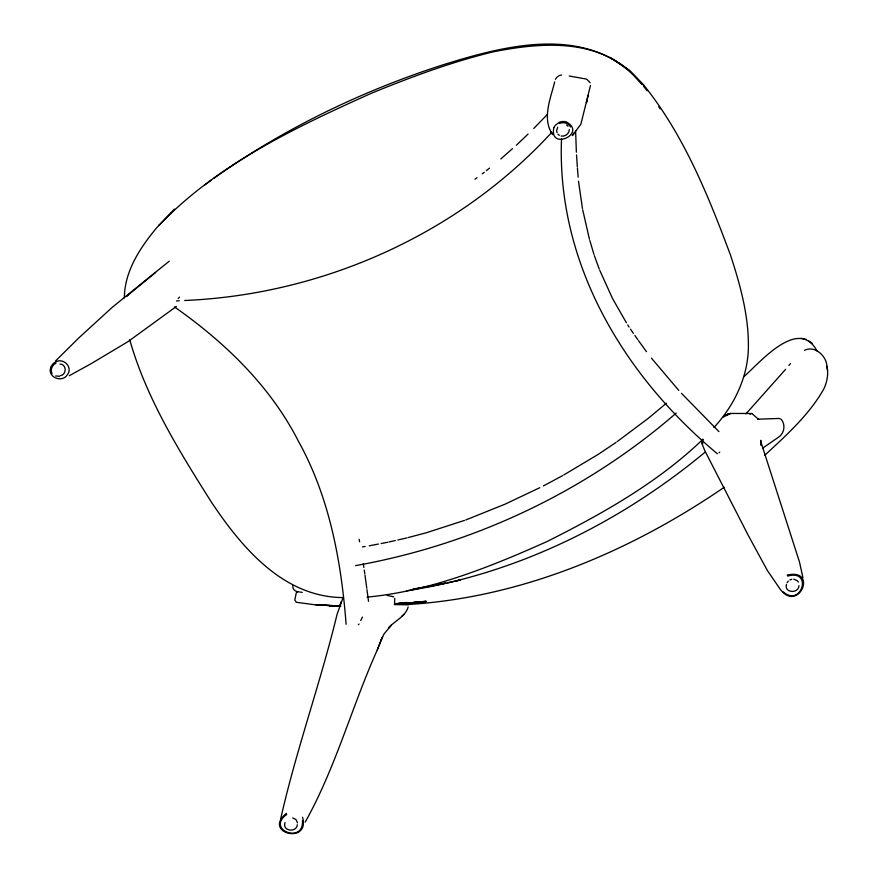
<?xml version="1.0" encoding="UTF-8"?>
<svg xmlns="http://www.w3.org/2000/svg" width="878" height="878" viewBox="0 0 878 878"><rect width="100%" height="100%" fill="white"/><g stroke="black" fill="none" stroke-linecap="round" stroke-linejoin="round"><path stroke-width="1.32" d="M561.514 138.702C556.509 263.685 623.83 375.652 717.392 453.783M124.358 297.861C124.522 271.072 140.228 247.64 156.723 227.72L174.459 209.063M394.518 603.373L394.727 598.379M702.521 440.163L702.18 444.027L704.628 450.326L748.254 535.361L767.394 570.535L780.377 589.467M569.295 129.571C569.339 133.686 565.092 136.847 561.141 136.035M590.51 85.429L580.841 124.281L572.906 134.839M342.969 597.808L336.987 614.644C320.327 683.556 296.018 750.47 280.51 819.635M761.237 442.644L761.083 445.3L760.765 440.317L760.974 443.697L760.886 441.908L799.441 561.832L802.92 577.625M587.064 100.147L586.427 102.649L588.216 95.241M554.687 81.873C550.638 98.424 541.627 118.958 552.712 134.652M408.16 606.994C405.493 616.685 394.65 620.812 388.537 627.924L391.259 625.29L383.982 633.993L379.735 643.662M285.043 822.664C281.937 831.148 296.49 833.079 297.357 824.705M786.479 584.408C783.911 593.034 798.585 593.989 798.969 585.626M381.019 640.413L382.281 637.121L377.299 649.907C351.848 706.56 335.67 767.767 305.193 822.104M377.299 649.907L379.768 643.596M339.588 605.809L341.388 601.463M702.96 439.176L702.18 444.027M359.025 624.049L358.389 624.719M360.726 620.559L362.438 617.069M557.728 127.167L556.608 130.789L556.97 132.6M555.401 79.272L556.564 77.736M787.116 582.641L788.29 581.104M713.946 427.575C733.624 406.086 747.376 378.605 748.352 349.137C749.121 316.914 740.428 285.438 730.485 255.07C708.294 195.662 684.105 135.563 644.134 85.572L629.186 70.284L610.155 57.454M785.656 369.276L745.982 413.834M788.883 365.5L790.485 363.613M178.256 298.498L179.452 297.137M159.236 225.097L159.017 225.328C216.943 164.581 295.491 127.365 371.098 93.397C410.816 77.044 451.281 62.097 493.052 51.879C537.819 42.989 590.532 38.259 628.033 69.549L639.041 80.798M547.246 114.579L533.725 128.495M551.735 132.413C457.998 234.316 322.676 294.602 184.72 300.495M55.501 361.023L78.537 338.173L112.088 307.454L169.202 261.216M702.795 439.417C657.787 482.648 602.56 513.641 547.126 541.496C489.825 567.133 430.088 591.19 367.081 597.128M719.038 452.807L719.74 452.115M743.644 376.86C759.613 363.097 798.387 316.234 817.1 351.079M516.363 145.221L528.084 134.06M764.694 455.353C786.337 435.192 809.154 414.932 823.849 388.888C827.098 381.897 828.689 373.973 826.933 366.345C826.582 355.93 814.696 345.131 804.533 350.3M404.099 614.216L401.762 616.323M500.8 158.951L512.478 148.656M666.413 403.211L648.48 418.169L617.102 441.667M676.225 413.055C585.845 491.636 473.483 544.623 355.645 565.619M155.593 272.41L126.278 296.512L128.375 294.778M486.368 170.639L489.463 168.137M705.1 452.159C619.824 522.937 516.571 574.036 406.536 590.795M723.22 417.083L730.518 413.45L751.667 413.494M474.943 179.233L477.017 177.696M482.231 173.844L484.305 172.307M204.958 184.819L211.565 179.968M213.76 178.355C282.979 129.11 360.309 91.718 441.008 65.466C502.293 46.183 582.509 24.54 634.553 76.068L641.983 84.332M176.368 306.477L127.947 341.674L91.027 363.733L69.373 375.663M297.62 591.498L296.237 592.968L294.799 600.047L296.402 602.297L314.873 604.777L339.984 606.029M724.218 487.29C630.821 551.186 522.092 597.523 408.16 604.492M762.708 448.12L778.259 437.376C784.35 433.589 785.832 424.776 781.168 419.256L779.093 418.444L757.802 419.201L758.713 419.519L751.875 413.494M286.755 814.488C265.354 829.6 304.161 844.592 302.449 820.568M286.426 813.324C261.885 833.09 310.395 845.119 302.548 817.264M615.994 442.468L598.214 454.376L563.753 474.976M55.962 363.13C52.142 364.93 50.046 369.825 52.011 373.71M557.146 76.957L558.781 75.947M749.922 414.262L750.986 413.67M543.361 485.94L562.633 475.624M539.794 487.696L505.102 504.148L465.757 519.974M60.286 375.696C66.849 374.785 66.827 364.326 59.989 364.03M789.904 579.952L791.791 579.293M464.462 520.424L426.192 532.792L408.05 537.599M559.462 123.513C563.325 121.669 568.593 122.942 570.491 126.97M787.182 575.024C818.384 568.198 798.618 612.8 780.597 589.764M787.665 576.1C813.105 568.746 801.68 607.916 783.099 591.827M388.998 541.967L395.33 540.53M397.877 539.948L406.755 537.94M447.681 582.838L460.27 580.051M412.572 589.281L445.848 582.981M456.275 580.83L460.182 580.029M559.604 75.431L561.525 75.047M426.291 587.02L445.014 583.365M369.188 545.82L378.462 544.042M381.107 543.526L387.725 542.253M362.482 546.906L365.16 546.467M413.571 589.05L421.594 587.986M401.959 603.921L426.258 601.243L401.597 603.812M401.312 603.603L426.115 601.671L406.58 603.691M394.88 603.724L406.481 602.517L398.831 603.274M401.465 603.724L420.507 601.847M406.481 603.625L419.936 602.297L405.449 603.735M400.05 603.855L414.899 602.418M400.028 603.757L409.367 602.945L402.815 603.504M406.02 603.548L413.801 602.89L403.134 603.823M403.781 603.757L407.787 603.427L402.629 603.823M405.877 603.757L415.305 602.977L409.082 603.482M59.484 376.289L55.698 375.949M176.5 300.956L179.244 300.803M340.521 606.029L315.981 604.865L339.775 606.018L329.041 605.622L335.681 605.897M343.155 597.589C283.451 597.238 241.735 547.609 211.335 502.018C179.024 450.886 146.428 398.48 129.746 339.83M338.173 606.039L340.818 606.072M394.321 604.58L408.193 604.81M336.691 605.985L340.346 606.072M300.254 592.09L302.251 592.365M299.255 591.959C295.842 591.959 292.187 589.5 292.824 585.692M583.431 78.537L586.35 79.053M569.207 76.035L582.663 78.405M387.165 595.438L392.521 596.546M806.256 339.457L801.175 338.249M793.778 579.195L797.246 580.665L798.398 582.092M392.642 596.579L393.607 596.853M292.692 817.923L296.029 819.624L297.521 822.873M587.119 79.547L590.104 82.741M808.429 340.697L812.183 343.397M174.448 306.916C224.636 342.124 270.248 385.925 298.355 441.107C329.469 497.058 341.235 561.119 346.119 624.291M566.551 124.994L567.989 126.18M557.914 134.18L559.352 135.366M718.906 431.581L681.471 393.311M644.134 85.572L629.186 70.284M640.062 81.841L642.74 84.573M678.771 390.403L651.454 358.147M643.728 86.417L647.086 90.741M638.504 340.675L646.493 351.672M658.741 106.732L660.234 108.85M630.492 329.184L633.411 333.366M634.86 335.451L637.779 339.632M550.857 131.766L552.262 133.928M626.398 322.764L612.537 298.531L599.784 270.391M627.726 324.926L629.043 327.099M702.159 442.205L702.806 443.5M594.384 255.63L599.257 269.184M589.84 240.517L593.945 254.4M589.467 239.255L582.685 209.787M359.135 539.279L359.607 541.781M582.465 208.492L578.481 181.164M827.526 370.242L826.933 366.345M363.294 563.61L363.865 567.506M364.249 570.096L364.82 573.992M365.007 575.288L366.784 588.293M366.96 589.588L368.519 601.309M577.406 168.005L578.163 177.213M576.539 154.868L577.307 166.688M576.374 152.234L575.628 131.162M50.847 367.289C46.896 377.145 62.217 383.291 67.386 374.73C73.269 367.399 63.457 357.401 55.72 361.945A10.393 10.053 54.4 0 0 50.847 367.289M553.831 127.694C548.915 151.246 587.492 133.566 566.409 121.943A10.393 10.36 25.5 0 0 558.968 122.448L555.061 125.576L553.831 127.694M574.069 133.357L572.258 135.508L574.717 132.633L574.069 133.357M727.961 414.021L725.645 415.327L730.518 413.45L727.961 414.021"/></g></svg>
